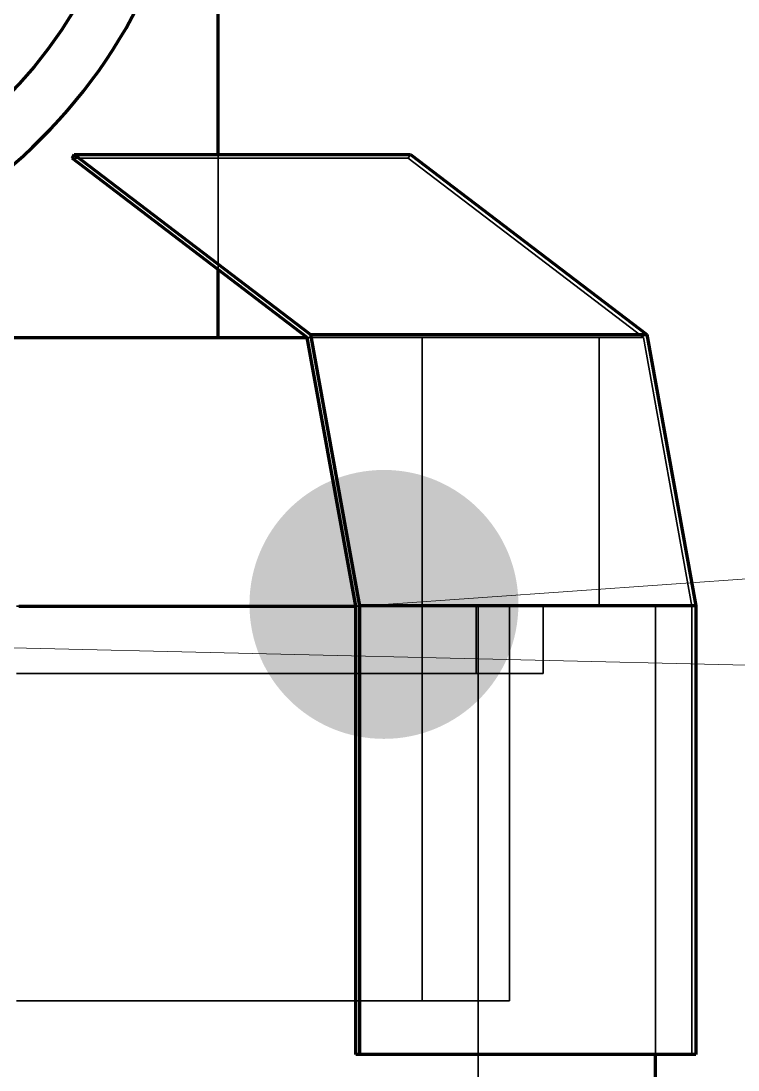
# Model space of a CAD drawing. Header units: millimetres. Extents: x 0 to 2382, y 0 to 420.
# Drawn here: x 161.07 to 164.269, y 311.669 to 316.35 of the extents above; entities that cross this region are included whole.
import ezdxf

# ---------------------------------------------------------------- set-up
doc = ezdxf.new("R2010")
doc.units = ezdxf.units.MM
doc.linetypes.add('IRAM-E-TRAZOS', pattern=[5, 4, -1])
for name, color, linetype, lineweight in [('01-VISIBLE', 7, 'CONTINUOUS', 70), ('02-OCULTA', 4, 'IRAM-E-TRAZOS', 35), ('08-FINA', 5, 'CONTINUOUS', 18)]:
    doc.layers.add(name, color=color, linetype=linetype, lineweight=lineweight)

msp = doc.modelspace()

# ---------------------------------------------------------------- hatches: boundary and pattern name
at = {"layer": '08-FINA'}
h = msp.add_hatch(color=7, dxfattribs=at)
h.dxf.hatch_style = 1
edge = h.paths.add_edge_path()
edge.add_arc((162.689, 313.7466), 0.6, 0, 360)

# ---------------------------------------------------------------- linework, layer by layer
at = {"layer": '01-VISIBLE'}
for p, q in [((161.95, 315.7549), (161.95, 317.9382)), ((161.2976, 315.7382), (161.3072, 315.7549)), ((162.3466, 314.9382), (161.2976, 315.7382)), ((161.3072, 315.7549), (162.8072, 315.7549)), ((161.3072, 315.7549), (162.3621, 314.9504)), ((162.8072, 315.7549), (163.8621, 314.9504)), ((161.95, 314.9382), (161.95, 315.2407)), ((162.3621, 314.9504), (163.8621, 314.9504)), ((162.3621, 314.9504), (162.5804, 313.7403)), ((163.8621, 314.9504), (164.0804, 313.7403)), ((162.5631, 313.7382), (162.3466, 314.9382)), ((162.5631, 311.7382), (162.5631, 313.7382)), ((162.5804, 313.7403), (162.5804, 311.7382)), ((164.0804, 313.7403), (162.5804, 313.7403)), ((164.0804, 313.7403), (164.0804, 311.7382)), ((162.5804, 311.7382), (162.5631, 311.7382)), ((164.0804, 311.7382), (162.5804, 311.7382)), ((163.9, 310.4182), (163.9, 311.7382))]:
    msp.add_line(p, q, dxfattribs=at)
for points in [[(161.0379, 314.9382), (161.0882, 314.9382), (161.1386, 314.9382), (161.1889, 314.9382), (161.2392, 314.9382), (161.2896, 314.9382), (161.3399, 314.9382), (161.3902, 314.9382), (161.4406, 314.9382), (161.4909, 314.9382), (161.5412, 314.9382), (161.5916, 314.9382), (161.6419, 314.9382), (161.6922, 314.9382), (161.7426, 314.9382), (161.7929, 314.9382), (161.8433, 314.9382), (161.8936, 314.9382), (161.9439, 314.9382), (161.9943, 314.9382), (162.0446, 314.9382), (162.0949, 314.9382), (162.1453, 314.9382), (162.1956, 314.9382), (162.2459, 314.9382), (162.2963, 314.9382), (162.3466, 314.9382)], [(161.0605, 313.7382), (161.1106, 313.7382), (161.1606, 313.7382), (161.2107, 313.7382), (161.2608, 313.7382), (161.3109, 313.7382), (161.361, 313.7382), (161.4111, 313.7382), (161.4612, 313.7382), (161.5113, 313.7382), (161.5614, 313.7382), (161.6114, 313.7382), (161.6615, 313.7382), (161.7116, 313.7382), (161.7617, 313.7382), (161.8118, 313.7382), (161.8619, 313.7382), (161.912, 313.7382), (161.9621, 313.7382), (162.0121, 313.7382), (162.0622, 313.7382), (162.1123, 313.7382), (162.1624, 313.7382), (162.2125, 313.7382), (162.2626, 313.7382), (162.3127, 313.7382), (162.3628, 313.7382), (162.4128, 313.7382), (162.4629, 313.7382), (162.513, 313.7382), (162.5631, 313.7382)]]:
    msp.add_lwpolyline(points, dxfattribs=at)
msp.add_circle((159.5, 317.4882), 2.11, dxfattribs=at)
msp.add_arc((159.5, 317.4882), 2.35, -90, 90, dxfattribs=at)
at = {"layer": '02-OCULTA'}
for p, q in [((161.95, 314.9382), (161.95, 317.9382)), ((161.2976, 315.7382), (162.7976, 315.7382)), ((161.95, 315.2407), (161.95, 315.7549)), ((162.7976, 315.7382), (162.8072, 315.7549)), ((163.8466, 314.9382), (162.7976, 315.7382)), ((157.55, 314.9382), (161.45, 314.9382)), ((157.55, 314.9382), (161.45, 314.9382)), ((162.3466, 314.9382), (163.8466, 314.9382)), ((162.86, 313.7382), (162.86, 314.9382)), ((163.65, 313.7382), (163.65, 314.9382)), ((164.0631, 313.7382), (163.8466, 314.9382)), ((162.5631, 313.7382), (164.0631, 313.7382)), ((162.86, 311.9782), (162.86, 313.7382)), ((163.1, 313.4382), (163.1, 313.7382)), ((163.11, 313.7382), (163.11, 309.461)), ((163.25, 311.9782), (163.25, 313.7382)), ((163.4, 313.4382), (163.4, 313.7382)), ((163.9, 311.7382), (163.9, 313.7382)), ((164.0631, 311.7382), (164.0631, 313.7382)), ((164.0631, 311.7382), (162.5631, 311.7382)), ((164.0804, 311.7382), (164.0631, 311.7382))]:
    msp.add_line(p, q, dxfattribs=at)
for points in [[(163.65, 314.9382), (163.6, 314.9382), (163.55, 314.9382), (163.5, 314.9382), (163.45, 314.9382), (163.4, 314.9382), (163.35, 314.9382), (163.3, 314.9382), (163.25, 314.9382), (163.2, 314.9382), (163.15, 314.9382), (163.1, 314.9382), (163.05, 314.9382), (163, 314.9382), (162.95, 314.9382), (162.9, 314.9382), (162.85, 314.9382), (162.8, 314.9382), (162.75, 314.9382), (162.7, 314.9382), (162.65, 314.9382), (162.6, 314.9382), (162.55, 314.9382), (162.5, 314.9382), (162.45, 314.9382), (162.4, 314.9382), (162.35, 314.9382), (162.3, 314.9382), (162.25, 314.9382), (162.2, 314.9382), (162.15, 314.9382), (162.1, 314.9382), (162.05, 314.9382), (162, 314.9382), (161.95, 314.9382), (161.9, 314.9382), (161.85, 314.9382), (161.8, 314.9382), (161.75, 314.9382), (161.7, 314.9382), (161.65, 314.9382), (161.6, 314.9382), (161.55, 314.9382), (161.5, 314.9382), (161.45, 314.9382), (161.4, 314.9382), (161.35, 314.9382), (161.3, 314.9382), (161.25, 314.9382), (161.2, 314.9382), (161.15, 314.9382), (161.1, 314.9382), (161.05, 314.9382)], [(162.86, 314.9382), (162.8099, 314.9382), (162.7597, 314.9382), (162.7096, 314.9382), (162.6594, 314.9382), (162.6093, 314.9382), (162.5591, 314.9382), (162.509, 314.9382), (162.4588, 314.9382), (162.4087, 314.9382), (162.3585, 314.9382), (162.3084, 314.9382), (162.2582, 314.9382), (162.2081, 314.9382), (162.1579, 314.9382), (162.1078, 314.9382), (162.0576, 314.9382), (162.0075, 314.9382), (161.9573, 314.9382), (161.9072, 314.9382), (161.857, 314.9382), (161.8069, 314.9382), (161.7567, 314.9382), (161.7066, 314.9382), (161.6564, 314.9382), (161.6063, 314.9382), (161.5561, 314.9382), (161.506, 314.9382), (161.4558, 314.9382), (161.4057, 314.9382), (161.3555, 314.9382), (161.3054, 314.9382), (161.2552, 314.9382), (161.2051, 314.9382), (161.1549, 314.9382), (161.1048, 314.9382), (161.0546, 314.9382)], [(161.0546, 314.9382), (161.1048, 314.9382), (161.1549, 314.9382), (161.2051, 314.9382), (161.2552, 314.9382), (161.3054, 314.9382), (161.3555, 314.9382), (161.4057, 314.9382), (161.4558, 314.9382), (161.506, 314.9382), (161.5561, 314.9382), (161.6063, 314.9382), (161.6564, 314.9382), (161.7066, 314.9382), (161.7567, 314.9382), (161.8069, 314.9382), (161.857, 314.9382), (161.9072, 314.9382), (161.9573, 314.9382), (162.0075, 314.9382), (162.0576, 314.9382), (162.1078, 314.9382), (162.1579, 314.9382), (162.2081, 314.9382), (162.2582, 314.9382), (162.3084, 314.9382), (162.3585, 314.9382), (162.4087, 314.9382), (162.4588, 314.9382), (162.509, 314.9382), (162.5591, 314.9382), (162.6093, 314.9382), (162.6594, 314.9382), (162.7096, 314.9382), (162.7597, 314.9382), (162.8099, 314.9382), (162.86, 314.9382)], [(161.95, 314.9382), (161.9, 314.9382), (161.85, 314.9382), (161.8, 314.9382), (161.75, 314.9382), (161.7, 314.9382), (161.65, 314.9382), (161.6, 314.9382), (161.55, 314.9382), (161.5, 314.9382), (161.45, 314.9382)], [(161.95, 314.9382), (161.9, 314.9382), (161.85, 314.9382), (161.8, 314.9382), (161.75, 314.9382), (161.7, 314.9382), (161.65, 314.9382), (161.6, 314.9382), (161.55, 314.9382), (161.5, 314.9382), (161.45, 314.9382)], [(162.3466, 314.9382), (162.3967, 314.9382), (162.4469, 314.9382), (162.497, 314.9382), (162.5471, 314.9382), (162.5973, 314.9382), (162.6474, 314.9382), (162.6975, 314.9382), (162.7476, 314.9382), (162.7978, 314.9382), (162.8479, 314.9382), (162.898, 314.9382), (162.9482, 314.9382), (162.9983, 314.9382), (163.0484, 314.9382), (163.0986, 314.9382), (163.1487, 314.9382), (163.1988, 314.9382), (163.249, 314.9382), (163.2991, 314.9382), (163.3492, 314.9382), (163.3993, 314.9382), (163.4495, 314.9382), (163.4996, 314.9382), (163.5497, 314.9382), (163.5999, 314.9382), (163.65, 314.9382)], [(163.9, 313.7382), (163.85, 313.7382), (163.8, 313.7382), (163.75, 313.7382), (163.7, 313.7382), (163.65, 313.7382), (163.6, 313.7382), (163.55, 313.7382), (163.5, 313.7382), (163.45, 313.7382), (163.4, 313.7382), (163.35, 313.7382), (163.3, 313.7382), (163.25, 313.7382), (163.2, 313.7382), (163.15, 313.7382), (163.1, 313.7382), (163.05, 313.7382), (163, 313.7382), (162.95, 313.7382), (162.9, 313.7382), (162.85, 313.7382), (162.8, 313.7382), (162.75, 313.7382), (162.7, 313.7382), (162.65, 313.7382), (162.6, 313.7382), (162.55, 313.7382), (162.5, 313.7382), (162.45, 313.7382), (162.4, 313.7382), (162.35, 313.7382), (162.3, 313.7382), (162.25, 313.7382), (162.2, 313.7382), (162.15, 313.7382), (162.1, 313.7382), (162.05, 313.7382), (162, 313.7382), (161.95, 313.7382), (161.9, 313.7382), (161.85, 313.7382), (161.8, 313.7382), (161.75, 313.7382), (161.7, 313.7382), (161.65, 313.7382), (161.6, 313.7382), (161.55, 313.7382), (161.5, 313.7382), (161.45, 313.7382), (161.4, 313.7382), (161.35, 313.7382), (161.3, 313.7382), (161.25, 313.7382), (161.2, 313.7382), (161.15, 313.7382), (161.1, 313.7382), (161.05, 313.7382)], [(163.25, 313.7382), (163.2, 313.7382), (163.15, 313.7382), (163.1, 313.7382), (163.05, 313.7382), (163, 313.7382), (162.95, 313.7382), (162.9, 313.7382), (162.85, 313.7382), (162.8, 313.7382), (162.75, 313.7382), (162.7, 313.7382), (162.65, 313.7382), (162.6, 313.7382), (162.55, 313.7382), (162.5, 313.7382), (162.45, 313.7382), (162.4, 313.7382), (162.35, 313.7382), (162.3, 313.7382), (162.25, 313.7382), (162.2, 313.7382), (162.15, 313.7382), (162.1, 313.7382), (162.05, 313.7382), (162, 313.7382), (161.95, 313.7382), (161.9, 313.7382), (161.85, 313.7382), (161.8, 313.7382), (161.75, 313.7382), (161.7, 313.7382), (161.65, 313.7382), (161.6, 313.7382), (161.55, 313.7382), (161.5, 313.7382), (161.45, 313.7382), (161.4, 313.7382), (161.35, 313.7382), (161.3, 313.7382), (161.25, 313.7382), (161.2, 313.7382), (161.15, 313.7382), (161.1, 313.7382), (161.05, 313.7382)], [(161.05, 313.7382), (161.1, 313.7382), (161.15, 313.7382), (161.2, 313.7382), (161.25, 313.7382), (161.3, 313.7382), (161.35, 313.7382), (161.4, 313.7382), (161.45, 313.7382), (161.5, 313.7382), (161.55, 313.7382), (161.6, 313.7382), (161.65, 313.7382), (161.7, 313.7382), (161.75, 313.7382), (161.8, 313.7382), (161.85, 313.7382), (161.9, 313.7382), (161.95, 313.7382), (162, 313.7382), (162.05, 313.7382), (162.1, 313.7382), (162.15, 313.7382), (162.2, 313.7382), (162.25, 313.7382), (162.3, 313.7382), (162.35, 313.7382), (162.4, 313.7382), (162.45, 313.7382), (162.5, 313.7382), (162.55, 313.7382), (162.6, 313.7382), (162.65, 313.7382), (162.7, 313.7382), (162.75, 313.7382), (162.8, 313.7382), (162.85, 313.7382), (162.9, 313.7382), (162.95, 313.7382), (163, 313.7382), (163.05, 313.7382), (163.1, 313.7382), (163.15, 313.7382), (163.2, 313.7382), (163.25, 313.7382)], [(163.65, 313.7382), (163.6, 313.7382), (163.55, 313.7382), (163.5, 313.7382), (163.45, 313.7382), (163.4, 313.7382), (163.35, 313.7382), (163.3, 313.7382), (163.25, 313.7382), (163.2, 313.7382), (163.15, 313.7382), (163.1, 313.7382), (163.05, 313.7382), (163, 313.7382), (162.95, 313.7382), (162.9, 313.7382), (162.85, 313.7382), (162.8, 313.7382), (162.75, 313.7382), (162.7, 313.7382), (162.65, 313.7382), (162.6, 313.7382), (162.55, 313.7382), (162.5, 313.7382), (162.45, 313.7382), (162.4, 313.7382), (162.35, 313.7382), (162.3, 313.7382), (162.25, 313.7382), (162.2, 313.7382), (162.15, 313.7382), (162.1, 313.7382), (162.05, 313.7382), (162, 313.7382), (161.95, 313.7382), (161.9, 313.7382), (161.85, 313.7382), (161.8, 313.7382), (161.75, 313.7382), (161.7, 313.7382), (161.65, 313.7382), (161.6, 313.7382), (161.55, 313.7382), (161.5, 313.7382), (161.45, 313.7382), (161.4, 313.7382), (161.35, 313.7382), (161.3, 313.7382), (161.25, 313.7382), (161.2, 313.7382), (161.15, 313.7382), (161.1, 313.7382), (161.05, 313.7382)], [(161.05, 313.7382), (161.1, 313.7382), (161.15, 313.7382), (161.2, 313.7382), (161.25, 313.7382), (161.3, 313.7382), (161.35, 313.7382), (161.4, 313.7382), (161.45, 313.7382), (161.5, 313.7382), (161.55, 313.7382), (161.6, 313.7382), (161.65, 313.7382), (161.7, 313.7382), (161.75, 313.7382), (161.8, 313.7382), (161.85, 313.7382), (161.9, 313.7382), (161.95, 313.7382), (162, 313.7382), (162.05, 313.7382), (162.1, 313.7382), (162.15, 313.7382), (162.2, 313.7382), (162.25, 313.7382), (162.3, 313.7382), (162.35, 313.7382), (162.4, 313.7382), (162.45, 313.7382), (162.5, 313.7382), (162.55, 313.7382), (162.6, 313.7382), (162.65, 313.7382), (162.7, 313.7382), (162.75, 313.7382), (162.8, 313.7382), (162.85, 313.7382), (162.9, 313.7382), (162.95, 313.7382), (163, 313.7382), (163.05, 313.7382), (163.1, 313.7382), (163.15, 313.7382), (163.2, 313.7382), (163.25, 313.7382), (163.3, 313.7382), (163.35, 313.7382), (163.4, 313.7382), (163.45, 313.7382), (163.5, 313.7382), (163.55, 313.7382), (163.6, 313.7382), (163.65, 313.7382)], [(163.4, 313.7382), (163.35, 313.7382), (163.3, 313.7382), (163.25, 313.7382), (163.2, 313.7382), (163.15, 313.7382), (163.1, 313.7382), (163.05, 313.7382), (163, 313.7382), (162.95, 313.7382), (162.9, 313.7382), (162.85, 313.7382), (162.8, 313.7382), (162.75, 313.7382), (162.7, 313.7382), (162.65, 313.7382), (162.6, 313.7382), (162.55, 313.7382), (162.5, 313.7382), (162.45, 313.7382), (162.4, 313.7382), (162.35, 313.7382), (162.3, 313.7382), (162.25, 313.7382), (162.2, 313.7382), (162.15, 313.7382), (162.1, 313.7382), (162.05, 313.7382), (162, 313.7382), (161.95, 313.7382), (161.9, 313.7382), (161.85, 313.7382), (161.8, 313.7382), (161.75, 313.7382), (161.7, 313.7382), (161.65, 313.7382), (161.6, 313.7382), (161.55, 313.7382), (161.5, 313.7382), (161.45, 313.7382), (161.4, 313.7382), (161.35, 313.7382), (161.3, 313.7382), (161.25, 313.7382), (161.2, 313.7382), (161.15, 313.7382), (161.1, 313.7382), (161.05, 313.7382)], [(161.05, 313.7382), (161.1, 313.7382), (161.15, 313.7382), (161.2, 313.7382), (161.25, 313.7382), (161.3, 313.7382), (161.35, 313.7382), (161.4, 313.7382), (161.45, 313.7382), (161.5, 313.7382), (161.55, 313.7382), (161.6, 313.7382), (161.65, 313.7382), (161.7, 313.7382), (161.75, 313.7382), (161.8, 313.7382), (161.85, 313.7382), (161.9, 313.7382), (161.95, 313.7382), (162, 313.7382), (162.05, 313.7382), (162.1, 313.7382), (162.15, 313.7382), (162.2, 313.7382), (162.25, 313.7382), (162.3, 313.7382), (162.35, 313.7382), (162.4, 313.7382), (162.45, 313.7382), (162.5, 313.7382), (162.55, 313.7382), (162.6, 313.7382), (162.65, 313.7382), (162.7, 313.7382), (162.75, 313.7382), (162.8, 313.7382), (162.85, 313.7382), (162.9, 313.7382), (162.95, 313.7382), (163, 313.7382), (163.05, 313.7382), (163.1, 313.7382), (163.15, 313.7382), (163.2, 313.7382), (163.25, 313.7382), (163.3, 313.7382), (163.35, 313.7382), (163.4, 313.7382)], [(163.1, 313.7382), (163.05, 313.7382), (163, 313.7382), (162.95, 313.7382), (162.9, 313.7382), (162.85, 313.7382), (162.8, 313.7382), (162.75, 313.7382), (162.7, 313.7382), (162.65, 313.7382), (162.6, 313.7382), (162.55, 313.7382), (162.5, 313.7382), (162.45, 313.7382), (162.4, 313.7382), (162.35, 313.7382), (162.3, 313.7382), (162.25, 313.7382), (162.2, 313.7382), (162.15, 313.7382), (162.1, 313.7382), (162.05, 313.7382), (162, 313.7382), (161.95, 313.7382), (161.9, 313.7382), (161.85, 313.7382), (161.8, 313.7382), (161.75, 313.7382), (161.7, 313.7382), (161.65, 313.7382), (161.6, 313.7382), (161.55, 313.7382), (161.5, 313.7382), (161.45, 313.7382), (161.4, 313.7382), (161.35, 313.7382), (161.3, 313.7382), (161.25, 313.7382), (161.2, 313.7382), (161.15, 313.7382), (161.1, 313.7382), (161.05, 313.7382)], [(161.05, 313.7382), (161.1, 313.7382), (161.15, 313.7382), (161.2, 313.7382), (161.25, 313.7382), (161.3, 313.7382), (161.35, 313.7382), (161.4, 313.7382), (161.45, 313.7382), (161.5, 313.7382), (161.55, 313.7382), (161.6, 313.7382), (161.65, 313.7382), (161.7, 313.7382), (161.75, 313.7382), (161.8, 313.7382), (161.85, 313.7382), (161.9, 313.7382), (161.95, 313.7382), (162, 313.7382), (162.05, 313.7382), (162.1, 313.7382), (162.15, 313.7382), (162.2, 313.7382), (162.25, 313.7382), (162.3, 313.7382), (162.35, 313.7382), (162.4, 313.7382), (162.45, 313.7382), (162.5, 313.7382), (162.55, 313.7382), (162.6, 313.7382), (162.65, 313.7382), (162.7, 313.7382), (162.75, 313.7382), (162.8, 313.7382), (162.85, 313.7382), (162.9, 313.7382), (162.95, 313.7382), (163, 313.7382), (163.05, 313.7382), (163.1, 313.7382)], [(163.11, 313.7382), (163.0599, 313.7382), (163.0097, 313.7382), (162.9596, 313.7382), (162.9094, 313.7382), (162.8593, 313.7382), (162.8092, 313.7382), (162.759, 313.7382), (162.7089, 313.7382), (162.6588, 313.7382), (162.6086, 313.7382), (162.5585, 313.7382), (162.5083, 313.7382), (162.4582, 313.7382), (162.4081, 313.7382), (162.3579, 313.7382), (162.3078, 313.7382), (162.2576, 313.7382), (162.2075, 313.7382), (162.1574, 313.7382), (162.1072, 313.7382), (162.0571, 313.7382), (162.0069, 313.7382), (161.9568, 313.7382), (161.9067, 313.7382), (161.8565, 313.7382), (161.8064, 313.7382), (161.7563, 313.7382), (161.7061, 313.7382), (161.656, 313.7382), (161.6058, 313.7382), (161.5557, 313.7382), (161.5056, 313.7382), (161.4554, 313.7382), (161.4053, 313.7382), (161.3551, 313.7382), (161.305, 313.7382), (161.2549, 313.7382), (161.2047, 313.7382), (161.1546, 313.7382), (161.1044, 313.7382), (161.0543, 313.7382)], [(161.0543, 313.7382), (161.1044, 313.7382), (161.1546, 313.7382), (161.2047, 313.7382), (161.2549, 313.7382), (161.305, 313.7382), (161.3551, 313.7382), (161.4053, 313.7382), (161.4554, 313.7382), (161.5056, 313.7382), (161.5557, 313.7382), (161.6058, 313.7382), (161.656, 313.7382), (161.7061, 313.7382), (161.7563, 313.7382), (161.8064, 313.7382), (161.8565, 313.7382), (161.9067, 313.7382), (161.9568, 313.7382), (162.0069, 313.7382), (162.0571, 313.7382), (162.1072, 313.7382), (162.1574, 313.7382), (162.2075, 313.7382), (162.2576, 313.7382), (162.3078, 313.7382), (162.3579, 313.7382), (162.4081, 313.7382), (162.4582, 313.7382), (162.5083, 313.7382), (162.5585, 313.7382), (162.6086, 313.7382), (162.6588, 313.7382), (162.7089, 313.7382), (162.759, 313.7382), (162.8092, 313.7382), (162.8593, 313.7382), (162.9094, 313.7382), (162.9596, 313.7382), (163.0097, 313.7382), (163.0599, 313.7382), (163.11, 313.7382)], [(162.86, 313.7382), (162.8099, 313.7382), (162.7597, 313.7382), (162.7096, 313.7382), (162.6594, 313.7382), (162.6093, 313.7382), (162.5591, 313.7382), (162.509, 313.7382), (162.4588, 313.7382), (162.4087, 313.7382), (162.3585, 313.7382), (162.3084, 313.7382), (162.2582, 313.7382), (162.2081, 313.7382), (162.1579, 313.7382), (162.1078, 313.7382), (162.0576, 313.7382), (162.0075, 313.7382), (161.9573, 313.7382), (161.9072, 313.7382), (161.857, 313.7382), (161.8069, 313.7382), (161.7567, 313.7382), (161.7066, 313.7382), (161.6564, 313.7382), (161.6063, 313.7382), (161.5561, 313.7382), (161.506, 313.7382), (161.4558, 313.7382), (161.4057, 313.7382), (161.3555, 313.7382), (161.3054, 313.7382), (161.2552, 313.7382), (161.2051, 313.7382), (161.1549, 313.7382), (161.1048, 313.7382), (161.0546, 313.7382)], [(161.0546, 313.7382), (161.1048, 313.7382), (161.1549, 313.7382), (161.2051, 313.7382), (161.2552, 313.7382), (161.3054, 313.7382), (161.3555, 313.7382), (161.4057, 313.7382), (161.4558, 313.7382), (161.506, 313.7382), (161.5561, 313.7382), (161.6063, 313.7382), (161.6564, 313.7382), (161.7066, 313.7382), (161.7567, 313.7382), (161.8069, 313.7382), (161.857, 313.7382), (161.9072, 313.7382), (161.9573, 313.7382), (162.0075, 313.7382), (162.0576, 313.7382), (162.1078, 313.7382), (162.1579, 313.7382), (162.2081, 313.7382), (162.2582, 313.7382), (162.3084, 313.7382), (162.3585, 313.7382), (162.4087, 313.7382), (162.4588, 313.7382), (162.509, 313.7382), (162.5591, 313.7382), (162.6093, 313.7382), (162.6594, 313.7382), (162.7096, 313.7382), (162.7597, 313.7382), (162.8099, 313.7382), (162.86, 313.7382)], [(162.86, 313.7382), (162.8099, 313.7382), (162.7597, 313.7382), (162.7096, 313.7382), (162.6594, 313.7382), (162.6093, 313.7382), (162.5591, 313.7382), (162.509, 313.7382), (162.4588, 313.7382), (162.4087, 313.7382), (162.3585, 313.7382), (162.3084, 313.7382), (162.2582, 313.7382), (162.2081, 313.7382), (162.1579, 313.7382), (162.1078, 313.7382), (162.0576, 313.7382), (162.0075, 313.7382), (161.9573, 313.7382), (161.9072, 313.7382), (161.857, 313.7382), (161.8069, 313.7382), (161.7567, 313.7382), (161.7066, 313.7382), (161.6564, 313.7382), (161.6063, 313.7382), (161.5561, 313.7382), (161.506, 313.7382), (161.4558, 313.7382), (161.4057, 313.7382), (161.3555, 313.7382), (161.3054, 313.7382), (161.2552, 313.7382), (161.2051, 313.7382), (161.1549, 313.7382), (161.1048, 313.7382), (161.0546, 313.7382)], [(161.0546, 313.7382), (161.1048, 313.7382), (161.1549, 313.7382), (161.2051, 313.7382), (161.2552, 313.7382), (161.3054, 313.7382), (161.3555, 313.7382), (161.4057, 313.7382), (161.4558, 313.7382), (161.506, 313.7382), (161.5561, 313.7382), (161.6063, 313.7382), (161.6564, 313.7382), (161.7066, 313.7382), (161.7567, 313.7382), (161.8069, 313.7382), (161.857, 313.7382), (161.9072, 313.7382), (161.9573, 313.7382), (162.0075, 313.7382), (162.0576, 313.7382), (162.1078, 313.7382), (162.1579, 313.7382), (162.2081, 313.7382), (162.2582, 313.7382), (162.3084, 313.7382), (162.3585, 313.7382), (162.4087, 313.7382), (162.4588, 313.7382), (162.509, 313.7382), (162.5591, 313.7382), (162.6093, 313.7382), (162.6594, 313.7382), (162.7096, 313.7382), (162.7597, 313.7382), (162.8099, 313.7382), (162.86, 313.7382)], [(162.5631, 313.7382), (162.6145, 313.7382), (162.6659, 313.7382), (162.7174, 313.7382), (162.7688, 313.7382), (162.8202, 313.7382), (162.8716, 313.7382), (162.923, 313.7382), (162.9745, 313.7382), (163.0259, 313.7382), (163.0773, 313.7382), (163.1287, 313.7382), (163.1801, 313.7382), (163.2316, 313.7382), (163.283, 313.7382), (163.3344, 313.7382), (163.3858, 313.7382), (163.4372, 313.7382), (163.4886, 313.7382), (163.5401, 313.7382), (163.5915, 313.7382), (163.6429, 313.7382), (163.6943, 313.7382), (163.7457, 313.7382), (163.7972, 313.7382), (163.8486, 313.7382), (163.9, 313.7382)], [(163.4, 313.4382), (163.35, 313.4382), (163.3, 313.4382), (163.25, 313.4382), (163.2, 313.4382), (163.15, 313.4382), (163.1, 313.4382), (163.05, 313.4382), (163, 313.4382), (162.95, 313.4382), (162.9, 313.4382), (162.85, 313.4382), (162.8, 313.4382), (162.75, 313.4382), (162.7, 313.4382), (162.65, 313.4382), (162.6, 313.4382), (162.55, 313.4382), (162.5, 313.4382), (162.45, 313.4382), (162.4, 313.4382), (162.35, 313.4382), (162.3, 313.4382), (162.25, 313.4382), (162.2, 313.4382), (162.15, 313.4382), (162.1, 313.4382), (162.05, 313.4382), (162, 313.4382), (161.95, 313.4382), (161.9, 313.4382), (161.85, 313.4382), (161.8, 313.4382), (161.75, 313.4382), (161.7, 313.4382), (161.65, 313.4382), (161.6, 313.4382), (161.55, 313.4382), (161.5, 313.4382), (161.45, 313.4382), (161.4, 313.4382), (161.35, 313.4382), (161.3, 313.4382), (161.25, 313.4382), (161.2, 313.4382), (161.15, 313.4382), (161.1, 313.4382), (161.05, 313.4382)], [(161.05, 313.4382), (161.1, 313.4382), (161.15, 313.4382), (161.2, 313.4382), (161.25, 313.4382), (161.3, 313.4382), (161.35, 313.4382), (161.4, 313.4382), (161.45, 313.4382), (161.5, 313.4382), (161.55, 313.4382), (161.6, 313.4382), (161.65, 313.4382), (161.7, 313.4382), (161.75, 313.4382), (161.8, 313.4382), (161.85, 313.4382), (161.9, 313.4382), (161.95, 313.4382), (162, 313.4382), (162.05, 313.4382), (162.1, 313.4382), (162.15, 313.4382), (162.2, 313.4382), (162.25, 313.4382), (162.3, 313.4382), (162.35, 313.4382), (162.4, 313.4382), (162.45, 313.4382), (162.5, 313.4382), (162.55, 313.4382), (162.6, 313.4382), (162.65, 313.4382), (162.7, 313.4382), (162.75, 313.4382), (162.8, 313.4382), (162.85, 313.4382), (162.9, 313.4382), (162.95, 313.4382), (163, 313.4382), (163.05, 313.4382), (163.1, 313.4382), (163.15, 313.4382), (163.2, 313.4382), (163.25, 313.4382), (163.3, 313.4382), (163.35, 313.4382), (163.4, 313.4382)], [(163.1, 313.4382), (163.05, 313.4382), (163, 313.4382), (162.95, 313.4382), (162.9, 313.4382), (162.85, 313.4382), (162.8, 313.4382), (162.75, 313.4382), (162.7, 313.4382), (162.65, 313.4382), (162.6, 313.4382), (162.55, 313.4382), (162.5, 313.4382), (162.45, 313.4382), (162.4, 313.4382), (162.35, 313.4382), (162.3, 313.4382), (162.25, 313.4382), (162.2, 313.4382), (162.15, 313.4382), (162.1, 313.4382), (162.05, 313.4382), (162, 313.4382), (161.95, 313.4382), (161.9, 313.4382), (161.85, 313.4382), (161.8, 313.4382), (161.75, 313.4382), (161.7, 313.4382), (161.65, 313.4382), (161.6, 313.4382), (161.55, 313.4382), (161.5, 313.4382), (161.45, 313.4382), (161.4, 313.4382), (161.35, 313.4382), (161.3, 313.4382), (161.25, 313.4382), (161.2, 313.4382), (161.15, 313.4382), (161.1, 313.4382), (161.05, 313.4382)], [(161.05, 313.4382), (161.1, 313.4382), (161.15, 313.4382), (161.2, 313.4382), (161.25, 313.4382), (161.3, 313.4382), (161.35, 313.4382), (161.4, 313.4382), (161.45, 313.4382), (161.5, 313.4382), (161.55, 313.4382), (161.6, 313.4382), (161.65, 313.4382), (161.7, 313.4382), (161.75, 313.4382), (161.8, 313.4382), (161.85, 313.4382), (161.9, 313.4382), (161.95, 313.4382), (162, 313.4382), (162.05, 313.4382), (162.1, 313.4382), (162.15, 313.4382), (162.2, 313.4382), (162.25, 313.4382), (162.3, 313.4382), (162.35, 313.4382), (162.4, 313.4382), (162.45, 313.4382), (162.5, 313.4382), (162.55, 313.4382), (162.6, 313.4382), (162.65, 313.4382), (162.7, 313.4382), (162.75, 313.4382), (162.8, 313.4382), (162.85, 313.4382), (162.9, 313.4382), (162.95, 313.4382), (163, 313.4382), (163.05, 313.4382), (163.1, 313.4382)], [(163.25, 311.9782), (163.2, 311.9782), (163.15, 311.9782), (163.1, 311.9782), (163.05, 311.9782), (163, 311.9782), (162.95, 311.9782), (162.9, 311.9782), (162.85, 311.9782), (162.8, 311.9782), (162.75, 311.9782), (162.7, 311.9782), (162.65, 311.9782), (162.6, 311.9782), (162.55, 311.9782), (162.5, 311.9782), (162.45, 311.9782), (162.4, 311.9782), (162.35, 311.9782), (162.3, 311.9782), (162.25, 311.9782), (162.2, 311.9782), (162.15, 311.9782), (162.1, 311.9782), (162.05, 311.9782), (162, 311.9782), (161.95, 311.9782), (161.9, 311.9782), (161.85, 311.9782), (161.8, 311.9782), (161.75, 311.9782), (161.7, 311.9782), (161.65, 311.9782), (161.6, 311.9782), (161.55, 311.9782), (161.5, 311.9782), (161.45, 311.9782), (161.4, 311.9782), (161.35, 311.9782), (161.3, 311.9782), (161.25, 311.9782), (161.2, 311.9782), (161.15, 311.9782), (161.1, 311.9782), (161.05, 311.9782)], [(161.05, 311.9782), (161.1, 311.9782), (161.15, 311.9782), (161.2, 311.9782), (161.25, 311.9782), (161.3, 311.9782), (161.35, 311.9782), (161.4, 311.9782), (161.45, 311.9782), (161.5, 311.9782), (161.55, 311.9782), (161.6, 311.9782), (161.65, 311.9782), (161.7, 311.9782), (161.75, 311.9782), (161.8, 311.9782), (161.85, 311.9782), (161.9, 311.9782), (161.95, 311.9782), (162, 311.9782), (162.05, 311.9782), (162.1, 311.9782), (162.15, 311.9782), (162.2, 311.9782), (162.25, 311.9782), (162.3, 311.9782), (162.35, 311.9782), (162.4, 311.9782), (162.45, 311.9782), (162.5, 311.9782), (162.55, 311.9782), (162.6, 311.9782), (162.65, 311.9782), (162.7, 311.9782), (162.75, 311.9782), (162.8, 311.9782), (162.85, 311.9782), (162.9, 311.9782), (162.95, 311.9782), (163, 311.9782), (163.05, 311.9782), (163.1, 311.9782), (163.15, 311.9782), (163.2, 311.9782), (163.25, 311.9782)], [(162.86, 311.9782), (162.8099, 311.9782), (162.7597, 311.9782), (162.7096, 311.9782), (162.6594, 311.9782), (162.6093, 311.9782), (162.5591, 311.9782), (162.509, 311.9782), (162.4588, 311.9782), (162.4087, 311.9782), (162.3585, 311.9782), (162.3084, 311.9782), (162.2582, 311.9782), (162.2081, 311.9782), (162.1579, 311.9782), (162.1078, 311.9782), (162.0576, 311.9782), (162.0075, 311.9782), (161.9573, 311.9782), (161.9072, 311.9782), (161.857, 311.9782), (161.8069, 311.9782), (161.7567, 311.9782), (161.7066, 311.9782), (161.6564, 311.9782), (161.6063, 311.9782), (161.5561, 311.9782), (161.506, 311.9782), (161.4558, 311.9782), (161.4057, 311.9782), (161.3555, 311.9782), (161.3054, 311.9782), (161.2552, 311.9782), (161.2051, 311.9782), (161.1549, 311.9782), (161.1048, 311.9782), (161.0546, 311.9782)], [(161.0546, 311.9782), (161.1048, 311.9782), (161.1549, 311.9782), (161.2051, 311.9782), (161.2552, 311.9782), (161.3054, 311.9782), (161.3555, 311.9782), (161.4057, 311.9782), (161.4558, 311.9782), (161.506, 311.9782), (161.5561, 311.9782), (161.6063, 311.9782), (161.6564, 311.9782), (161.7066, 311.9782), (161.7567, 311.9782), (161.8069, 311.9782), (161.857, 311.9782), (161.9072, 311.9782), (161.9573, 311.9782), (162.0075, 311.9782), (162.0576, 311.9782), (162.1078, 311.9782), (162.1579, 311.9782), (162.2081, 311.9782), (162.2582, 311.9782), (162.3084, 311.9782), (162.3585, 311.9782), (162.4087, 311.9782), (162.4588, 311.9782), (162.509, 311.9782), (162.5591, 311.9782), (162.6093, 311.9782), (162.6594, 311.9782), (162.7096, 311.9782), (162.7597, 311.9782), (162.8099, 311.9782), (162.86, 311.9782)]]:
    msp.add_lwpolyline(points, dxfattribs=at)
msp.add_circle((159.5, 317.4882), 2.35, dxfattribs=at)
at = {"layer": '08-FINA'}
for p, q in [((212.0099, 317.2191), (162.689, 313.7466)), ((202.0011, 312.5936), (159.5, 313.5882))]:
    msp.add_line(p, q, dxfattribs=at)

doc.saveas('drawing.dxf')
